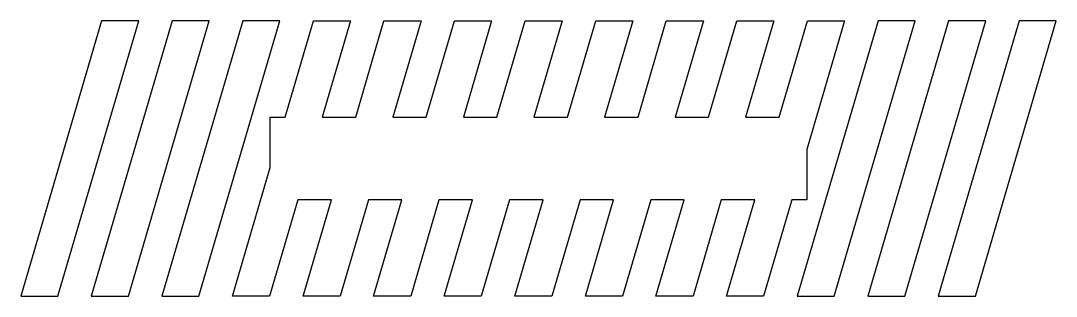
# Model space of a CAD drawing. Extents: x -47.9 to 47.9, y -12.7 to 12.7.
import ezdxf

# ---------------------------------------------------------------- set-up
doc = ezdxf.new("R2010")
doc.units = 0
doc.layers.add('HASH', color=18, linetype='CONTINUOUS')

msp = doc.modelspace()

# ---------------------------------------------------------------- linework, layer by layer
at = {"layer": 'HASH'}
for points in [[(-47.854, -12.74), (-44.427, -12.74), (-36.946, 12.74), (-40.373, 12.74)], [(-41.331, -12.74), (-37.904, -12.74), (-30.423, 12.74), (-33.85, 12.74)], [(-34.808, -12.74), (-31.381, -12.74), (-23.9, 12.74), (-27.327, 12.74)], [(24.788, 0.83), (24.788, -3.832), (23.419, -3.832), (20.804, -12.74), (17.377, -12.74), (19.992, -3.832), (16.896, -3.832), (14.281, -12.74), (10.854, -12.74), (13.469, -3.832), (10.373, -3.832), (7.758, -12.74), (4.331, -12.74), (6.946, -3.832), (3.85, -3.832), (1.234, -12.74), (-2.192, -12.74), (0.423, -3.832), (-2.673, -3.832), (-5.289, -12.74), (-8.715, -12.74), (-6.1, -3.832), (-9.196, -3.832), (-11.812, -12.74), (-15.239, -12.74), (-12.623, -3.832), (-15.72, -3.832), (-18.335, -12.74), (-21.762, -12.74), (-19.146, -3.832), (-22.243, -3.832), (-24.858, -12.74), (-28.285, -12.74), (-24.788, -0.83), (-24.788, 3.832), (-23.419, 3.832), (-20.804, 12.74), (-17.377, 12.74), (-19.992, 3.832), (-16.896, 3.832), (-14.281, 12.74), (-10.854, 12.74), (-13.469, 3.832), (-10.373, 3.832), (-7.758, 12.74), (-4.331, 12.74), (-6.946, 3.832), (-3.85, 3.832), (-1.234, 12.74), (2.192, 12.74), (-0.423, 3.832), (2.673, 3.832), (5.289, 12.74), (8.715, 12.74), (6.1, 3.832), (9.196, 3.832), (11.812, 12.74), (15.239, 12.74), (12.623, 3.832), (15.72, 3.832), (18.335, 12.74), (21.762, 12.74), (19.146, 3.832), (22.243, 3.832), (24.858, 12.74), (28.285, 12.74)], [(23.9, -12.74), (27.327, -12.74), (34.808, 12.74), (31.381, 12.74)], [(30.423, -12.74), (33.85, -12.74), (41.331, 12.74), (37.904, 12.74)], [(36.946, -12.74), (40.373, -12.74), (47.854, 12.74), (44.427, 12.74)]]:
    msp.add_lwpolyline(points, close=True, dxfattribs=at)

doc.saveas('drawing.dxf')
